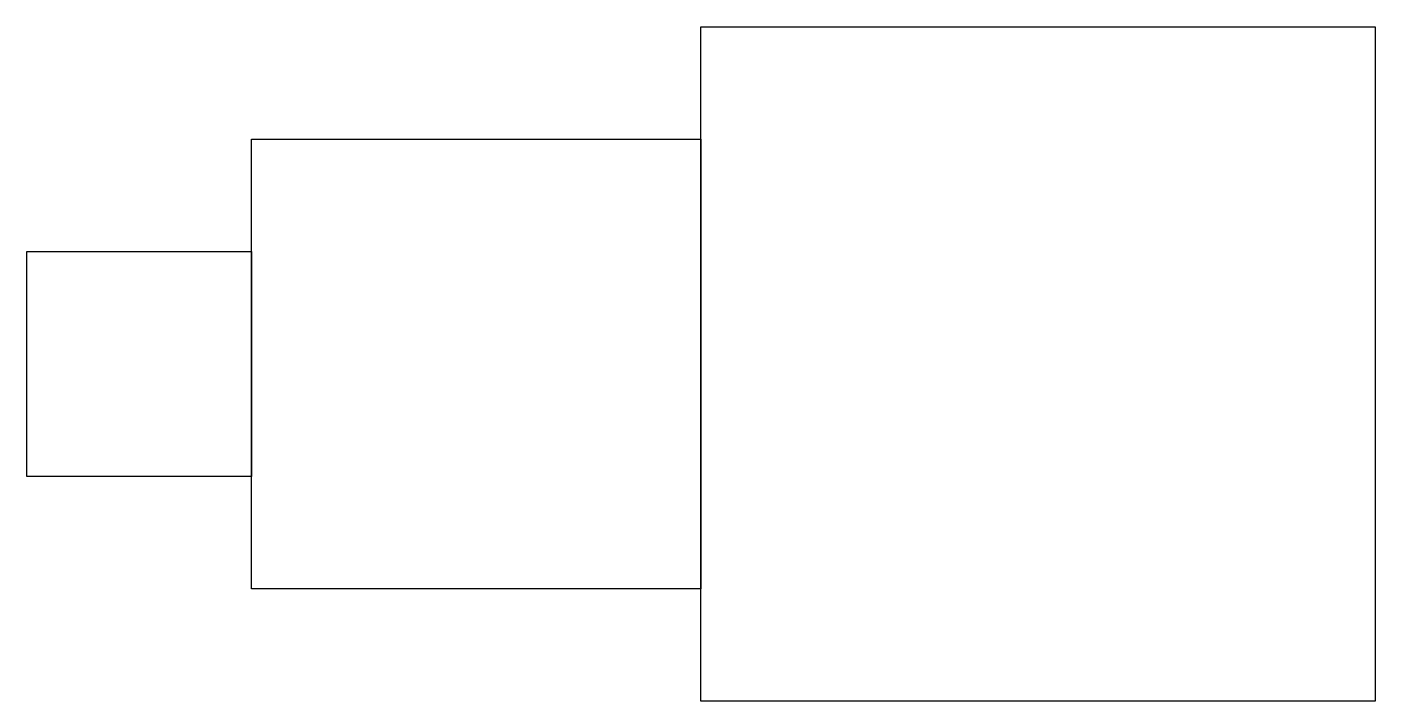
# Model space of a CAD drawing. Header units: millimetres. Extents: x -10 to 110, y -30 to 30.
import ezdxf

# ---------------------------------------------------------------- set-up
doc = ezdxf.new("R2010")
doc.units = ezdxf.units.MM
doc.layers.get('0').update_dxf_attribs({"linetype": 'CONTINUOUS'})

msp = doc.modelspace()

# ---------------------------------------------------------------- linework, layer by layer
for points in [[(110, -30), (50, -30), (50, 30), (110, 30)], [(50, -20), (10, -20), (10, 20), (50, 20)], [(10, -10), (-10, -10), (-10, 10), (10, 10)]]:
    msp.add_lwpolyline(points, close=True)

doc.saveas('drawing.dxf')
